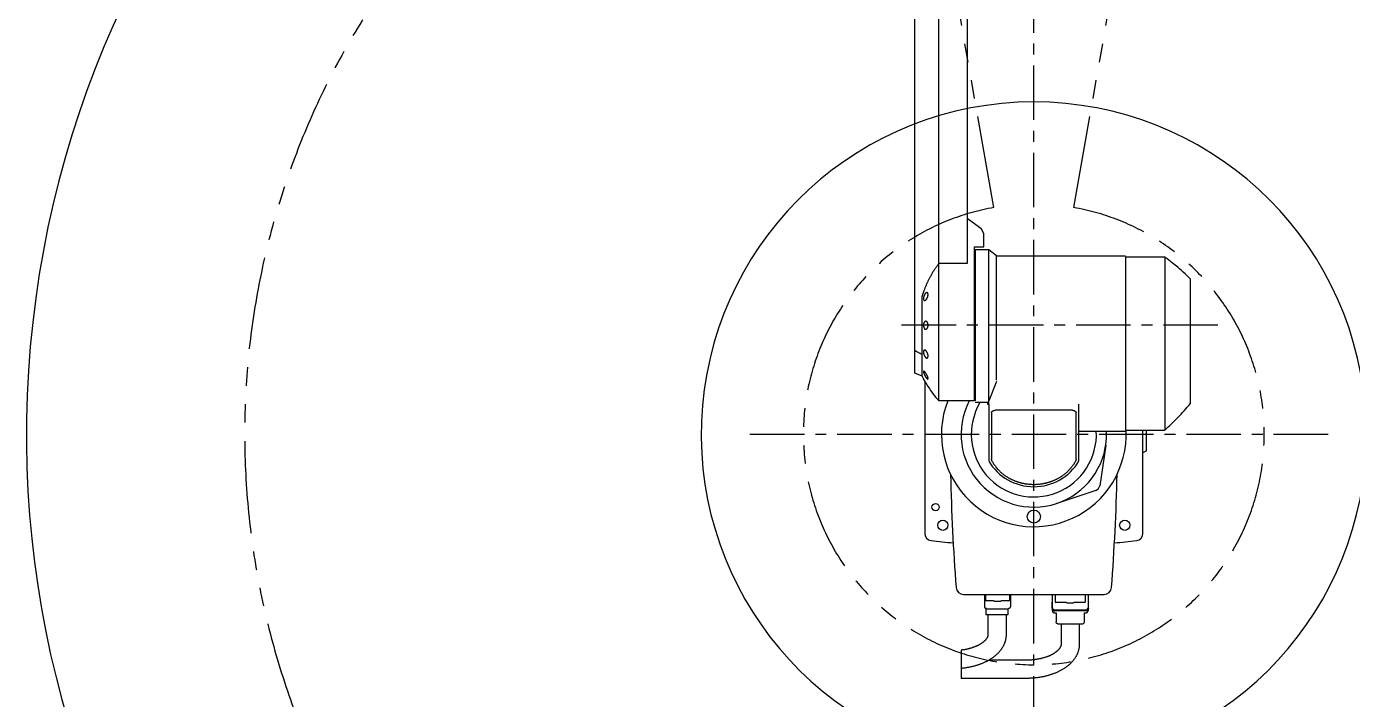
# Model space of a CAD drawing. Extents: x -15562 to 153, y -137 to 4262.
# Drawn here: x -15505 to -13682, y 2355 to 3281 of the extents above; entities that cross this region are included whole.
import ezdxf

# ---------------------------------------------------------------- set-up
doc = ezdxf.new("R2010")
doc.units = 0
doc.header["$LTSCALE"] = 4
doc.header["$MEASUREMENT"] = 0
doc.linetypes.add('CENTER', pattern=[2, 1.25, -0.25, 0.25, -0.25])
doc.linetypes.add('PHANTOM2', pattern=[31.75, 15.875, -3.175, 3.175, -3.175, 3.175, -3.175])
doc.layers.get('0').update_dxf_attribs({"linetype": 'CONTINUOUS'})
doc.layers.add('AREA', color=1, linetype='CONTINUOUS')

# ---------------------------------------------------------------- blocks, each defined once
blk = doc.blocks.new('RV12SL')
at = {"linetype": 'CENTER', "ltscale": 15}
for p, q in [((0, -527.6), (0, 1542.1)), ((253.1, 150), (-195.6, 150)), ((404.7, 0), (-392.6, 0))]:
    blk.add_line(p, q, dxfattribs=at)
at = {"linetype": 'CONTINUOUS'}
for p, q in [((-130.5, 46), (-130.5, 805.5)), ((-163.5, 84), (-163.5, 767)), ((-91.5, 580), (-91.5, 297)), ((-91.5, 297), (-91.5, 234.9)), ((-74.6, 284.5), (-91.5, 297)), ((-81.5, 46), (-81.5, 258)), ((-81.5, 258), (-68.5, 258)), ((-68.5, 258), (-68.5, 272.4)), ((-81.5, 241), (-80.5, 241)), ((-80.5, 254), (-80.5, 46)), ((-62, 254), (-80.5, 254)), ((-62, 40.9), (-62, 254)), ((-51.5, 245.5), (-62, 254)), ((-51.5, 245.5), (126, 245.5)), ((-51.5, 74.4), (-51.5, 245.5)), ((126, 244), (126, 6)), ((126, 244), (180, 244)), ((180, 244), (180, 6)), ((-91.5, 234.9), (-130.5, 234.9)), ((215, 214), (215, 42)), ((-153.5, 80), (-153.5, 190.3)), ((-153.5, 80), (-163.5, 84)), ((-150, 73.5), (-150, -136.1)), ((-81.5, 59), (-80.5, 59)), ((-51.5, 72.6), (-62, 46)), ((-81.5, 46), (-130.5, 46)), ((-63, 43.8), (-80.5, 43.8)), ((-63, 40.9), (-63, 43.8)), ((-62, 40.9), (-63, 40.9)), ((-62, 40.9), (-62, -36.6)), ((62, -36.6), (62, 41.4)), ((-58, 29.9), (-58, -33.6)), ((58, -33.6), (58, 29.9)), ((62, 4.5), (126, 4.5)), ((126, 6), (180, 6)), ((150, -136.1), (150, 6)), ((155, -22.5), (155, 6)), ((98.9, -14.6), (90.6, -70.6)), ((155, -22.5), (150, -25.4)), ((85.3, -77), (31.6, -94.9)), ((-96.8, -220), (96.8, -220))]:
    blk.add_line(p, q, dxfattribs=at)
for p, q in [((53, 33.1), (-53, 33.1)), ((-68, -220), (-68, -237.2)), ((-66.5, -220), (-66.5, -228.3)), ((-66.5, -228.3), (-65.5, -229.1)), ((-55, -229.1), (-65.5, -229.1)), ((-55, -229.1), (-54.1, -229.8)), ((-45.9, -229.8), (-54.1, -229.8)), ((-45.9, -229.8), (-45, -229.1)), ((-34.5, -229.1), (-45, -229.1)), ((-34.5, -229.1), (-33.5, -228.3)), ((-33.5, -220), (-33.5, -228.3)), ((-32, -220), (-32, -237.2)), ((25, -239), (25, -231.7)), ((25.5, -238.5), (25.5, -220)), ((29.2, -220), (29.2, -230.6)), ((29.2, -230.6), (30.2, -231.4)), ((45, -231.4), (30.2, -231.4)), ((45, -231.4), (45.9, -232.1)), ((54.1, -232.1), (45.9, -232.1)), ((54.1, -232.1), (55, -231.4)), ((69.8, -231.4), (55, -231.4)), ((69.8, -231.4), (70.8, -230.6)), ((70.8, -220), (70.8, -230.6)), ((74.5, -220), (74.5, -238.5)), ((75, -239), (75, -231.7)), ((-68, -237.2), (-67.3, -238.7)), ((-66.7, -239.1), (-67.3, -238.7)), ((-66, -239.4), (-66, -247.7)), ((-66, -247.7), (-35.2, -247.7)), ((-64.9, -239.7), (-35.1, -239.7)), ((-63.1, -247.7), (-63.1, -275.5)), ((-38.1, -247.7), (-38.1, -275.5)), ((-35.2, -247.7), (-35.2, -239.7)), ((-34.5, -239.9), (-34.5, -239.6)), ((-32.7, -238.7), (-33.3, -239.1)), ((-32.7, -238.7), (-32, -237.2)), ((25.5, -242.6), (25.5, -240.7)), ((29, -241.5), (71, -241.5)), ((71, -242.6), (29, -242.6)), ((29, -245.6), (30.8, -245.6)), ((30.8, -245.6), (30.8, -257.9)), ((69.2, -245.6), (69.2, -257.9)), ((69.2, -245.6), (71, -245.6)), ((74.5, -240.7), (74.5, -242.6)), ((66.2, -260.9), (33.8, -260.9)), ((37.5, -260.9), (37.5, -288.6)), ((62.5, -260.9), (62.5, -288.6)), ((-100, -296.8), (-100, -335.5)), ((-10, -310.5), (-61.8, -310.5)), ((-10, -335.5), (-100, -335.5))]:
    blk.add_line(p, q)
for points in [[(-58, 29.9), (-58, 30), (-58, 30.1), (-58, 30.1), (-58, 30.2), (-58, 30.3), (-58, 30.4), (-57.9, 30.4), (-57.9, 30.5), (-57.9, 30.6), (-57.9, 30.7), (-57.8, 30.7), (-57.8, 30.8), (-57.8, 30.9), (-57.7, 30.9), (-57.7, 31), (-57.7, 31.1), (-57.6, 31.1), (-57.6, 31.2), (-57.5, 31.3), (-57.5, 31.4), (-57.4, 31.4), (-57.4, 31.5), (-57.3, 31.5), (-57.3, 31.6), (-57.2, 31.7), (-57.1, 31.7), (-57.1, 31.8)], [(-57.1, 31.8), (-57, 31.9), (-56.9, 31.9), (-56.8, 32), (-56.8, 32), (-56.7, 32.1), (-56.6, 32.1), (-56.5, 32.2), (-56.5, 32.2), (-56.4, 32.3), (-56.3, 32.3), (-56.2, 32.4), (-56.1, 32.4), (-56, 32.5), (-55.9, 32.5), (-55.8, 32.6), (-55.7, 32.6), (-55.6, 32.7), (-55.5, 32.7), (-55.4, 32.7), (-55.3, 32.8), (-55.2, 32.8), (-55.1, 32.8), (-55, 32.9), (-54.9, 32.9), (-54.8, 32.9), (-54.7, 32.9), (-54.6, 33), (-54.5, 33), (-54.4, 33), (-54.3, 33), (-54.1, 33), (-54, 33.1), (-53.9, 33.1), (-53.8, 33.1), (-53.7, 33.1), (-53.6, 33.1), (-53.5, 33.1), (-53.3, 33.1), (-53.2, 33.1), (-53.1, 33.1), (-53, 33.1)], [(53, 33.1), (53.1, 33.1), (53.2, 33.1), (53.3, 33.1), (53.5, 33.1), (53.6, 33.1), (53.7, 33.1), (53.8, 33.1), (53.9, 33.1), (54, 33.1), (54.1, 33), (54.3, 33), (54.4, 33), (54.5, 33), (54.6, 33), (54.7, 32.9), (54.8, 32.9), (54.9, 32.9), (55, 32.9), (55.1, 32.8), (55.2, 32.8), (55.3, 32.8), (55.4, 32.7), (55.5, 32.7), (55.6, 32.7), (55.7, 32.6), (55.8, 32.6), (55.9, 32.5), (56, 32.5), (56.1, 32.4), (56.2, 32.4), (56.3, 32.3), (56.4, 32.3), (56.5, 32.2), (56.5, 32.2), (56.6, 32.1), (56.7, 32.1), (56.8, 32), (56.8, 32), (56.9, 31.9), (57, 31.9)], [(57, 31.9), (57.1, 31.8), (57.1, 31.7), (57.2, 31.7), (57.3, 31.6), (57.3, 31.5), (57.4, 31.5), (57.4, 31.4), (57.5, 31.4), (57.5, 31.3), (57.6, 31.2), (57.6, 31.1), (57.7, 31.1), (57.7, 31), (57.7, 30.9), (57.8, 30.9), (57.8, 30.8), (57.8, 30.7), (57.9, 30.7), (57.9, 30.6), (57.9, 30.5), (57.9, 30.4), (58, 30.4), (58, 30.3), (58, 30.2), (58, 30.1), (58, 30.1), (58, 30), (58, 29.9)], [(-57.1, -37.3), (-57.1, -37.1), (-57.2, -37), (-57.3, -36.8), (-57.4, -36.6), (-57.4, -36.5), (-57.5, -36.3), (-57.6, -36.2), (-57.6, -36), (-57.7, -35.8), (-57.7, -35.7), (-57.8, -35.5), (-57.8, -35.3), (-57.8, -35.2), (-57.9, -35), (-57.9, -34.8), (-57.9, -34.6), (-58, -34.5), (-58, -34.3), (-58, -34.1), (-58, -34), (-58, -33.8), (-58, -33.6)], [(58, -33.6), (58, -33.8), (58, -34), (58, -34.1), (58, -34.3), (58, -34.5), (57.9, -34.6), (57.9, -34.8), (57.9, -35), (57.8, -35.2), (57.8, -35.3), (57.8, -35.5), (57.7, -35.7), (57.7, -35.8), (57.6, -36), (57.6, -36.2), (57.5, -36.3), (57.4, -36.5), (57.4, -36.6), (57.3, -36.8), (57.2, -37), (57.1, -37.1), (57.1, -37.3)], [(25.5, -238.5), (25.5, -238.8), (25.6, -239.2), (25.7, -239.5), (25.8, -239.8), (26, -240.1), (26.3, -240.4), (26.5, -240.6), (26.8, -240.8), (27.1, -241), (27.5, -241.2), (27.8, -241.3), (28.2, -241.4), (28.6, -241.5), (29, -241.5)], [(25.5, -242.6), (25.5, -242.9), (25.6, -243.2), (25.7, -243.6), (25.8, -243.9), (26, -244.2), (26.3, -244.4), (26.5, -244.7), (26.8, -244.9), (27.1, -245.1), (27.5, -245.3), (27.8, -245.4), (28.2, -245.5), (28.6, -245.6), (29, -245.6)], [(71, -241.5), (71.4, -241.5), (71.8, -241.4), (72.2, -241.3), (72.5, -241.2), (72.9, -241), (73.2, -240.8), (73.5, -240.6), (73.7, -240.4), (74, -240.1), (74.2, -239.8), (74.3, -239.5), (74.4, -239.2), (74.5, -238.8), (74.5, -238.5)], [(71, -245.6), (71.4, -245.6), (71.8, -245.5), (72.2, -245.4), (72.5, -245.3), (72.9, -245.1), (73.2, -244.9), (73.5, -244.7), (73.7, -244.4), (74, -244.2), (74.2, -243.9), (74.3, -243.6), (74.4, -243.2), (74.5, -242.9), (74.5, -242.6)], [(33.8, -260.9), (33.5, -260.9), (33.1, -260.8), (32.8, -260.7), (32.5, -260.6), (32.2, -260.4), (31.9, -260.2), (31.7, -260), (31.5, -259.8), (31.3, -259.5), (31.1, -259.2), (31, -258.9), (30.9, -258.6), (30.8, -258.2), (30.8, -257.9)], [(69.2, -257.9), (69.2, -258.2), (69.1, -258.6), (69, -258.9), (68.9, -259.2), (68.7, -259.5), (68.5, -259.8), (68.3, -260), (68.1, -260.2), (67.8, -260.4), (67.5, -260.6), (67.2, -260.7), (66.9, -260.8), (66.5, -260.9), (66.2, -260.9)]]:
    blk.add_lwpolyline(points)
blk.add_lwpolyline([(-57.1, -37.3), (-56.7, -37.9), (-56.4, -38.5), (-56, -39.1), (-55.7, -39.7), (-55.3, -40.3), (-54.9, -40.9), (-54.5, -41.5), (-54.1, -42.1), (-53.7, -42.7), (-53.3, -43.2), (-52.9, -43.8), (-52.4, -44.4), (-52, -44.9), (-51.6, -45.5), (-51.1, -46.1), (-50.6, -46.6), (-50.2, -47.1), (-49.7, -47.7), (-49.2, -48.2), (-48.7, -48.7), (-48.2, -49.3), (-47.7, -49.8), (-47.2, -50.3), (-46.7, -50.8), (-46.1, -51.3), (-45.6, -51.8), (-45.1, -52.3), (-44.5, -52.8), (-43.9, -53.2), (-43.4, -53.7), (-42.8, -54.2), (-42.2, -54.6), (-41.6, -55.1), (-41, -55.5), (-40.5, -56), (-39.8, -56.4), (-39.2, -56.8), (-38.6, -57.3), (-38, -57.7), (-37.4, -58.1), (-36.7, -58.5), (-36.1, -58.9), (-35.4, -59.3), (-34.8, -59.6), (-34.1, -60), (-33.5, -60.4), (-32.8, -60.7), (-32.1, -61.1), (-31.5, -61.4), (-30.8, -61.8), (-30.1, -62.1), (-29.4, -62.4), (-28.7, -62.7), (-28, -63), (-27.3, -63.3), (-26.6, -63.6), (-25.9, -63.9), (-25.2, -64.2), (-24.4, -64.4), (-23.7, -64.7), (-23, -64.9), (-22.3, -65.2), (-21.5, -65.4), (-20.8, -65.7), (-20, -65.9), (-19.3, -66.1), (-18.5, -66.3), (-17.8, -66.5), (-17, -66.7), (-16.3, -66.9), (-15.5, -67), (-14.8, -67.2), (-14, -67.3), (-13.2, -67.5), (-12.5, -67.6), (-11.7, -67.8), (-10.9, -67.9), (-10.2, -68), (-9.4, -68.1), (-8.6, -68.2), (-7.8, -68.3), (-7, -68.4), (-6.3, -68.4), (-5.5, -68.5), (-4.7, -68.6), (-3.9, -68.6), (-3.1, -68.6), (-2.4, -68.7), (-1.6, -68.7), (-0.8, -68.7), (0, -68.7), (0.8, -68.7), (1.6, -68.7), (2.4, -68.7), (3.1, -68.6), (3.9, -68.6), (4.7, -68.6), (5.5, -68.5), (6.3, -68.4), (7, -68.4), (7.8, -68.3), (8.6, -68.2), (9.4, -68.1), (10.2, -68), (10.9, -67.9), (11.7, -67.8), (12.5, -67.6), (13.2, -67.5), (14, -67.3), (14.8, -67.2), (15.5, -67), (16.3, -66.9), (17, -66.7), (17.8, -66.5), (18.5, -66.3), (19.3, -66.1), (20, -65.9), (20.8, -65.7), (21.5, -65.4), (22.3, -65.2), (23, -64.9), (23.7, -64.7), (24.4, -64.4), (25.2, -64.2), (25.9, -63.9), (26.6, -63.6), (27.3, -63.3), (28, -63), (28.7, -62.7), (29.4, -62.4), (30.1, -62.1), (30.8, -61.8), (31.5, -61.4), (32.1, -61.1), (32.8, -60.7), (33.5, -60.4), (34.1, -60), (34.8, -59.6), (35.4, -59.3), (36.1, -58.9), (36.7, -58.5), (37.4, -58.1), (38, -57.7), (38.6, -57.3), (39.2, -56.8), (39.8, -56.4), (40.5, -56), (41, -55.5), (41.6, -55.1), (42.2, -54.6), (42.8, -54.2), (43.4, -53.7), (43.9, -53.2), (44.5, -52.8), (45.1, -52.3), (45.6, -51.8), (46.1, -51.3), (46.7, -50.8), (47.2, -50.3), (47.7, -49.8), (48.2, -49.3), (48.7, -48.7), (49.2, -48.2), (49.7, -47.7), (50.2, -47.1), (50.6, -46.6), (51.1, -46.1), (51.6, -45.5), (52, -44.9), (52.4, -44.4), (52.9, -43.8), (53.3, -43.2), (53.7, -42.7), (54.1, -42.1), (54.5, -41.5), (54.9, -40.9), (55.3, -40.3), (55.7, -39.7), (56, -39.1), (56.4, -38.5), (56.7, -37.9), (57.1, -37.3)], dxfattribs=at)
for centre, radius in [((-135, -100), 5), ((0, -113), 9), ((-125, -125), 7), ((125, -125), 7)]:
    blk.add_circle(centre, radius, dxfattribs=at)
for centre, radius, start, end in [((-83.5, 272.4), 15, 0, 53.5308), ((2.8, 1.9), 300, 52.8289, 53.8051), ((2.8, 1.9), 300, 44.9924, 49.9767), ((-18.9, 146.3), 150, 206.2128, 207.7128), ((-18.9, 146.3), 150, 212.5729, 221.9416), ((0, 0), 127, 158.7641, 2.7079), ((0, 0), 100, 152.6124, 2.5792), ((0, 0), 86, 149.3989, 2.9995), ((0, 0), 72, 210.5584, 329.4416), ((2578.4, 0), 2693.4, 181.1717, 184.4885), ((82.7, -69.4), 8, 288.4137, 351.5863), ((-2578.4, 0), 2693.4, 355.5115, 358.8283), ((-140, -136.1), 10, 180, 263.3601), ((140, -136.1), 10, 276.6399, 0), ((-25.5, 847.2), 1000, 263.3601, 265.1045), ((25.5, 847.2), 1000, 274.8955, 276.6399), ((-96.8, -210), 10, 184.4885, 270), ((96.8, -210), 10, 270, 355.5115)]:
    blk.add_arc(centre, radius, start, end, dxfattribs=at)
for points, knots in [([(184.1, 240.9), (184.1, 240.9), (184.1, 240.9), (184.1, 240.9), (184.1, 240.9)], [0, 0, 0, 0, 0.00872788, 0.01275287, 0.01275287, 0.01275287, 0.01275287]), ([(187.8, 238), (187.7, 238.1), (187.5, 238.2), (187.2, 238.5), (186.9, 238.7), (186.6, 238.9), (186.4, 239.1), (186.1, 239.3), (185.9, 239.5), (185.7, 239.7), (185.5, 239.8), (185.3, 240), (185.2, 240.1), (185, 240.2), (184.9, 240.3), (184.7, 240.4), (184.6, 240.5), (184.5, 240.6), (184.5, 240.7), (184.4, 240.7), (184.3, 240.8), (184.3, 240.8), (184.2, 240.9), (184.2, 240.9), (184.1, 240.9), (184.1, 240.9), (184.1, 240.9), (184.1, 240.9), (184.1, 240.9)], [0, 0, 0, 0, 0.417075, 0.818791, 1.193868, 1.544119, 1.871341, 2.177233, 2.462904, 2.729126, 2.976636, 3.205778, 3.416532, 3.608955, 3.783348, 3.940383, 4.080808, 4.205481, 4.315349, 4.411302, 4.494135, 4.564539, 4.623118, 4.670366, 4.706693, 4.732419, 4.747776, 4.75289, 4.75289, 4.75289, 4.75289]), ([(187.8, 238), (187.7, 238.1), (187.5, 238.2), (187.2, 238.5), (186.9, 238.7), (186.6, 239), (186.3, 239.2), (186, 239.4), (185.8, 239.6), (185.6, 239.8), (185.4, 239.9), (185.2, 240), (185.1, 240.2), (184.9, 240.3), (184.8, 240.4), (184.7, 240.5), (184.6, 240.6), (184.5, 240.7), (184.4, 240.7), (184.3, 240.8), (184.3, 240.8), (184.2, 240.9), (184.2, 240.9), (184.1, 240.9), (184.1, 240.9), (184.1, 240.9)], [0, 0, 0, 0, 0.438531, 0.85568, 1.249689, 1.619853, 1.965763, 2.287203, 2.584272, 2.857456, 3.107484, 3.335376, 3.542224, 3.728931, 3.896603, 4.046333, 4.17915, 4.296081, 4.39801, 4.485811, 4.560332, 4.622349, 4.67257, 4.711583, 4.739838, 4.739838, 4.739838, 4.739838]), ([(184.1, 240.9), (184.1, 240.9), (184.1, 240.9), (184.1, 240.9), (184.1, 240.9)], [0, 0, 0, 0, 0.01783863, 0.02547537, 0.02547537, 0.02547537, 0.02547537]), ([(191.8, 234.8), (191.8, 234.8), (191.6, 235), (191.3, 235.2), (190.9, 235.5), (190.5, 235.8), (190.1, 236.1), (189.7, 236.5), (189.3, 236.8), (188.9, 237.1), (188.6, 237.4), (188.2, 237.7), (187.9, 237.9), (187.8, 238)], [0, 0, 0, 0, 0.193102, 0.669663, 1.160104, 1.66042, 2.166528, 2.674385, 3.180006, 3.67942, 4.168693, 4.643976, 5.09398, 5.09398, 5.09398, 5.09398]), ([(191.8, 234.8), (191.8, 234.8), (191.6, 235), (191.3, 235.2), (190.9, 235.5), (190.5, 235.8), (190.1, 236.1), (189.7, 236.4), (189.3, 236.8), (188.9, 237.1), (188.6, 237.4), (188.2, 237.7), (187.9, 237.9), (187.8, 238)], [0, 0, 0, 0, 0.188687, 0.659579, 1.146018, 1.644521, 2.150755, 2.660043, 3.167518, 3.668174, 4.158323, 4.635822, 5.093981, 5.093981, 5.093981, 5.093981]), ([(-130.5, 234.9), (-131, 234.3), (-132.1, 232.9), (-133.5, 230.9), (-134.9, 229), (-136.2, 227.1), (-137.4, 225.2), (-138.6, 223.4), (-139.7, 221.6), (-140.7, 219.9), (-141.7, 218.2), (-142.6, 216.5), (-143.5, 214.9), (-144.3, 213.3), (-145.1, 211.7), (-145.9, 210.2), (-146.6, 208.7), (-147.3, 207.2), (-147.9, 205.7), (-148.5, 204.2), (-149.1, 202.8), (-149.7, 201.4), (-150.2, 199.9), (-150.8, 198.5), (-151.3, 197.2), (-151.8, 195.8), (-152.2, 194.4), (-152.7, 193), (-153.1, 191.7), (-153.4, 190.8), (-153.5, 190.3)], [0, 0, 0, 0, 2.566607, 5.046325, 7.440133, 9.749008, 11.975239, 14.125328, 16.206101, 18.222451, 20.178974, 22.080073, 23.93004, 25.732616, 27.491445, 29.209807, 30.890912, 32.537637, 34.152813, 35.738988, 37.298686, 38.83419, 40.347765, 41.841474, 43.317368, 44.777339, 46.223261, 47.656848, 49.079824, 50.493888, 50.493888, 50.493888, 50.493888]), ([(195.7, 231.7), (195.7, 231.7), (195.7, 231.7), (195.7, 231.7), (195.6, 231.8), (195.5, 231.8), (195.5, 231.9), (195.4, 231.9), (195.3, 232), (195.2, 232.1), (195.1, 232.2), (195, 232.3), (194.8, 232.4), (194.7, 232.5), (194.5, 232.6), (194.3, 232.8), (194.1, 233), (193.9, 233.1), (193.6, 233.3), (193.4, 233.5), (193.1, 233.8), (192.8, 234), (192.5, 234.3), (192.2, 234.5), (191.9, 234.7), (191.8, 234.8)], [0, 0, 0, 0, 0.037656, 0.086568, 0.1472, 0.220133, 0.305982, 0.405372, 0.519102, 0.648292, 0.794213, 0.95777, 1.13892, 1.337432, 1.554827, 1.794331, 2.059165, 2.347125, 2.657801, 2.992388, 3.351622, 3.734779, 4.140731, 4.568225, 4.986679, 4.986679, 4.986679, 4.986679]), ([(195.8, 231.6), (195.8, 231.6), (195.8, 231.6), (195.7, 231.7), (195.7, 231.7), (195.7, 231.7), (195.6, 231.7), (195.6, 231.8), (195.5, 231.8), (195.5, 231.9), (195.4, 231.9), (195.3, 232), (195.2, 232.1), (195.1, 232.2), (194.9, 232.3), (194.8, 232.4), (194.6, 232.5), (194.5, 232.7), (194.3, 232.8), (194, 233), (193.8, 233.2), (193.6, 233.4), (193.3, 233.6), (193, 233.8), (192.7, 234.1), (192.4, 234.4), (192.1, 234.6), (191.9, 234.7), (191.8, 234.8)], [0, 0, 0, 0, 0.005436, 0.021746, 0.049101, 0.087763, 0.138109, 0.200611, 0.275823, 0.364399, 0.467222, 0.585295, 0.719345, 0.869904, 1.037433, 1.222881, 1.42874, 1.657748, 1.910465, 2.186254, 2.485522, 2.809374, 3.158658, 3.532731, 3.930291, 4.349933, 4.7902, 5.056439, 5.056439, 5.056439, 5.056439]), ([(195.7, 231.7), (195.7, 231.7), (195.8, 231.6), (195.8, 231.6), (195.8, 231.6), (195.8, 231.6), (195.8, 231.6), (195.7, 231.7), (195.7, 231.7), (195.7, 231.7), (195.6, 231.7), (195.6, 231.8), (195.5, 231.8), (195.4, 231.9), (195.4, 232), (195.3, 232), (195.2, 232.1), (195, 232.2), (194.9, 232.3), (194.8, 232.4), (194.6, 232.6), (194.4, 232.7), (194.2, 232.9), (194, 233), (193.8, 233.2), (193.5, 233.4), (193.3, 233.6), (193, 233.9), (192.7, 234.1), (192.3, 234.4), (192.1, 234.6), (191.9, 234.7), (191.8, 234.8)], [0, 0, 0, 0, 0.011053, 0.029407, 0.037442, 0.039625, 0.052055, 0.074884, 0.10837, 0.152855, 0.208755, 0.276571, 0.356851, 0.450183, 0.557305, 0.679028, 0.816201, 0.969867, 1.140931, 1.329922, 1.538342, 1.767362, 2.017394, 2.289459, 2.584343, 2.90255, 3.244353, 3.60975, 3.998457, 4.409836, 4.842824, 5.107085, 5.107085, 5.107085, 5.107085]), ([(195.7, 231.7), (195.7, 231.7), (195.7, 231.6), (195.7, 231.6), (195.7, 231.6)], [0, 0, 0, 0, 0.01105304, 0.01273036, 0.01273036, 0.01273036, 0.01273036]), ([(195.7, 231.6), (195.8, 231.6), (195.8, 231.6), (195.8, 231.6), (195.8, 231.6)], [0, 0, 0, 0, 0.0166765, 0.02496842, 0.02496842, 0.02496842, 0.02496842]), ([(-151.3, 189.5), (-151.3, 189.4), (-151.4, 189.3), (-151.4, 189.1), (-151.5, 188.9), (-151.5, 188.6), (-151.6, 188.4), (-151.6, 188.2), (-151.6, 188), (-151.6, 187.8), (-151.7, 187.6), (-151.7, 187.4), (-151.7, 187.2), (-151.7, 187), (-151.7, 186.9), (-151.7, 186.7), (-151.7, 186.5), (-151.7, 186.3), (-151.7, 186.1), (-151.7, 186), (-151.7, 185.8), (-151.6, 185.7), (-151.6, 185.5), (-151.6, 185.4), (-151.5, 185.2), (-151.5, 185.1), (-151.4, 185), (-151.4, 184.9), (-151.3, 184.8), (-151.2, 184.6), (-151.2, 184.5), (-151.1, 184.5), (-151, 184.4), (-151, 184.3), (-150.9, 184.2), (-150.8, 184.2), (-150.7, 184.1), (-150.6, 184.1), (-150.5, 184), (-150.4, 184), (-150.3, 184), (-150.2, 184), (-150.2, 184)], [0, 0, 0, 0, 0.223205, 0.444277, 0.662895, 0.878829, 1.092144, 1.302767, 1.51054, 1.715143, 1.916585, 2.114598, 2.309031, 2.499839, 2.686723, 2.869698, 3.048567, 3.22317, 3.393536, 3.559439, 3.720914, 3.877896, 4.030286, 4.178211, 4.321585, 4.460519, 4.59512, 4.725438, 4.851747, 4.974179, 5.093032, 5.208653, 5.32137, 5.431721, 5.540165, 5.647341, 5.753923, 5.860612, 5.968255, 6.077612, 6.189591, 6.300812, 6.300812, 6.300812, 6.300812]), ([(-147, 195), (-147, 195), (-147, 195), (-147.1, 195), (-147.3, 195), (-147.4, 194.9), (-147.6, 194.9), (-147.7, 194.8), (-147.8, 194.8), (-148, 194.7), (-148.1, 194.6), (-148.3, 194.5), (-148.4, 194.4), (-148.6, 194.3), (-148.7, 194.1), (-148.9, 194), (-149, 193.8), (-149.1, 193.7), (-149.3, 193.5), (-149.4, 193.4), (-149.6, 193.2), (-149.7, 193), (-149.8, 192.8), (-149.9, 192.6), (-150, 192.4), (-150.2, 192.2), (-150.3, 192), (-150.4, 191.8), (-150.5, 191.6), (-150.6, 191.4), (-150.7, 191.2), (-150.8, 191), (-150.9, 190.8), (-150.9, 190.6), (-151, 190.4), (-151.1, 190.2), (-151.2, 189.9), (-151.2, 189.7), (-151.3, 189.6), (-151.3, 189.5)], [0, 0, 0, 0, 0.04864, 0.178744, 0.313739, 0.454258, 0.600729, 0.753569, 0.913152, 1.079722, 1.253066, 1.432723, 1.618445, 1.80974, 2.006056, 2.206955, 2.412034, 2.620857, 2.833173, 3.048517, 3.266596, 3.487043, 3.709545, 3.933864, 4.159636, 4.386734, 4.614808, 4.843752, 5.073315, 5.303286, 5.533582, 5.763907, 5.994244, 6.224325, 6.454014, 6.683204, 6.911602, 7.139197, 7.365691, 7.365691, 7.365691, 7.365691]), ([(-150.2, 184), (-150.2, 184), (-150.1, 184), (-150, 184), (-149.9, 184), (-149.8, 184), (-149.6, 184.1), (-149.5, 184.1), (-149.4, 184.2), (-149.2, 184.3), (-149.1, 184.4), (-148.9, 184.5), (-148.8, 184.6), (-148.6, 184.7), (-148.5, 184.8), (-148.3, 184.9), (-148.2, 185.1), (-148, 185.3), (-147.9, 185.4), (-147.8, 185.6), (-147.6, 185.8), (-147.5, 186), (-147.3, 186.2), (-147.2, 186.4), (-147.1, 186.6), (-146.9, 186.8), (-146.8, 187), (-146.7, 187.2), (-146.6, 187.4), (-146.5, 187.7), (-146.4, 187.9), (-146.3, 188.1), (-146.2, 188.4), (-146.1, 188.6), (-146, 188.8), (-145.9, 189), (-145.8, 189.3), (-145.8, 189.4), (-145.8, 189.5)], [0, 0, 0, 0, 0.004195, 0.123896, 0.248678, 0.37925, 0.516403, 0.660772, 0.812859, 0.972744, 1.14047, 1.315712, 1.498324, 1.68819, 1.885222, 2.089139, 2.299626, 2.516277, 2.738696, 2.96642, 3.198914, 3.435698, 3.676155, 3.919816, 4.166013, 4.414309, 4.664025, 4.914761, 5.165878, 5.416994, 5.667576, 5.917218, 6.165549, 6.412102, 6.656688, 6.898858, 7.138492, 7.375196, 7.375196, 7.375196, 7.375196]), ([(-145.8, 189.5), (-145.7, 189.6), (-145.7, 189.7), (-145.6, 189.9), (-145.6, 190.2), (-145.5, 190.4), (-145.5, 190.6), (-145.5, 190.8), (-145.4, 191), (-145.4, 191.2), (-145.4, 191.4), (-145.4, 191.6), (-145.3, 191.8), (-145.3, 192), (-145.3, 192.2), (-145.3, 192.4), (-145.3, 192.6), (-145.4, 192.7), (-145.4, 192.9), (-145.4, 193.1), (-145.4, 193.2), (-145.4, 193.4), (-145.5, 193.5), (-145.5, 193.7), (-145.6, 193.8), (-145.6, 194), (-145.7, 194.1), (-145.7, 194.2), (-145.8, 194.3), (-145.9, 194.4), (-146, 194.5), (-146, 194.6), (-146.1, 194.7), (-146.2, 194.8), (-146.3, 194.8), (-146.4, 194.9), (-146.5, 194.9), (-146.6, 195), (-146.8, 195), (-146.9, 195), (-146.9, 195), (-147, 195)], [0, 0, 0, 0, 0.233782, 0.464319, 0.691362, 0.914951, 1.134788, 1.350892, 1.563156, 1.771427, 1.975813, 2.176092, 2.372348, 2.564525, 2.752504, 2.936426, 3.116118, 3.291659, 3.46304, 3.630156, 3.793151, 3.951903, 4.10649, 4.256954, 4.403298, 4.545666, 4.684037, 4.818698, 4.949778, 5.077452, 5.202093, 5.323985, 5.443657, 5.561567, 5.678354, 5.794697, 5.911316, 6.02905, 6.148656, 6.271014, 6.348232, 6.348232, 6.348232, 6.348232]), ([(-148.6, 155.5), (-148.6, 155.5), (-148.6, 155.5), (-148.7, 155.5), (-148.9, 155.5), (-149, 155.4), (-149.2, 155.4), (-149.3, 155.3), (-149.5, 155.3), (-149.6, 155.2), (-149.7, 155.1), (-149.8, 155), (-150, 154.9), (-150.1, 154.8), (-150.2, 154.7), (-150.3, 154.6), (-150.4, 154.5), (-150.5, 154.3), (-150.6, 154.2), (-150.7, 154), (-150.8, 153.9), (-150.9, 153.7), (-151, 153.6), (-151.1, 153.4), (-151.1, 153.2), (-151.2, 153), (-151.3, 152.9), (-151.3, 152.7), (-151.4, 152.5), (-151.4, 152.3), (-151.5, 152.1), (-151.5, 151.9), (-151.6, 151.7), (-151.6, 151.5), (-151.6, 151.3), (-151.7, 151.1), (-151.7, 150.9), (-151.7, 150.6), (-151.7, 150.4), (-151.7, 150.2), (-151.7, 150.1), (-151.7, 150)], [0, 0, 0, 0, 0.025006, 0.173561, 0.321676, 0.469788, 0.618289, 0.767639, 0.918235, 1.070255, 1.224028, 1.379745, 1.537698, 1.697958, 1.860699, 2.025988, 2.193866, 2.364445, 2.537657, 2.71362, 2.892242, 3.073553, 3.257549, 3.444091, 3.633259, 3.824891, 4.018987, 4.215471, 4.414156, 4.615086, 4.818001, 5.02285, 5.229504, 5.437693, 5.647417, 5.858346, 6.070356, 6.283282, 6.496775, 6.710803, 6.925011, 6.925011, 6.925011, 6.925011]), ([(-151.7, 150), (-151.7, 149.9), (-151.7, 149.8), (-151.7, 149.6), (-151.7, 149.4), (-151.7, 149.1), (-151.7, 148.9), (-151.6, 148.7), (-151.6, 148.5), (-151.6, 148.3), (-151.5, 148.1), (-151.5, 147.9), (-151.4, 147.7), (-151.4, 147.5), (-151.3, 147.3), (-151.3, 147.1), (-151.2, 147), (-151.1, 146.8), (-151.1, 146.6), (-151, 146.4), (-150.9, 146.3), (-150.8, 146.1), (-150.7, 146), (-150.6, 145.8), (-150.5, 145.7), (-150.4, 145.5), (-150.3, 145.4), (-150.2, 145.3), (-150.1, 145.2), (-150, 145.1), (-149.8, 145), (-149.7, 144.9), (-149.6, 144.8), (-149.5, 144.7), (-149.3, 144.7), (-149.2, 144.6), (-149, 144.6), (-148.9, 144.5), (-148.7, 144.5), (-148.6, 144.5), (-148.6, 144.5), (-148.6, 144.5)], [0, 0, 0, 0, 0.214212, 0.428248, 0.641746, 0.854678, 1.066694, 1.277627, 1.487357, 1.695548, 1.902205, 2.107057, 2.309972, 2.510903, 2.709587, 2.906069, 3.100164, 3.291796, 3.480974, 3.667514, 3.851496, 4.032789, 4.21136, 4.387249, 4.560558, 4.731214, 4.899109, 5.064387, 5.227116, 5.387364, 5.545306, 5.701013, 5.854774, 6.00678, 6.157366, 6.306708, 6.455206, 6.603316, 6.751426, 6.899979, 6.925011, 6.925011, 6.925011, 6.925011]), ([(-145.3, 150), (-145.3, 150.1), (-145.3, 150.2), (-145.3, 150.4), (-145.4, 150.6), (-145.4, 150.9), (-145.4, 151.1), (-145.4, 151.3), (-145.5, 151.5), (-145.5, 151.7), (-145.5, 151.9), (-145.6, 152.1), (-145.6, 152.3), (-145.7, 152.5), (-145.8, 152.7), (-145.8, 152.9), (-145.9, 153.1), (-146, 153.3), (-146.1, 153.5), (-146.1, 153.6), (-146.2, 153.8), (-146.3, 154), (-146.4, 154.1), (-146.5, 154.3), (-146.7, 154.4), (-146.8, 154.6), (-146.9, 154.7), (-147, 154.8), (-147.2, 154.9), (-147.3, 155), (-147.4, 155.1), (-147.6, 155.2), (-147.7, 155.3), (-147.9, 155.4), (-148, 155.4), (-148.1, 155.5), (-148.3, 155.5), (-148.4, 155.5), (-148.5, 155.5), (-148.6, 155.5)], [0, 0, 0, 0, 0.213005, 0.426001, 0.638777, 0.851459, 1.06384, 1.275878, 1.487566, 1.698656, 1.909225, 2.119038, 2.328009, 2.536061, 2.742915, 2.948574, 3.152737, 3.355312, 3.556074, 3.754807, 3.951399, 4.145565, 4.337187, 4.52598, 4.71188, 4.894675, 5.074249, 5.250527, 5.423414, 5.592971, 5.759171, 5.922203, 6.082157, 6.239357, 6.394041, 6.546645, 6.697504, 6.847171, 6.97122, 6.97122, 6.97122, 6.97122]), ([(-148.6, 144.5), (-148.5, 144.5), (-148.4, 144.5), (-148.3, 144.5), (-148.1, 144.5), (-148, 144.6), (-147.9, 144.6), (-147.7, 144.7), (-147.6, 144.8), (-147.4, 144.9), (-147.3, 145), (-147.2, 145.1), (-147, 145.2), (-146.9, 145.3), (-146.8, 145.4), (-146.7, 145.6), (-146.5, 145.7), (-146.4, 145.9), (-146.3, 146), (-146.2, 146.2), (-146.1, 146.4), (-146.1, 146.5), (-146, 146.7), (-145.9, 146.9), (-145.8, 147.1), (-145.8, 147.3), (-145.7, 147.5), (-145.6, 147.7), (-145.6, 147.9), (-145.5, 148.1), (-145.5, 148.3), (-145.5, 148.5), (-145.4, 148.7), (-145.4, 148.9), (-145.4, 149.1), (-145.4, 149.4), (-145.3, 149.6), (-145.3, 149.8), (-145.3, 149.9), (-145.3, 150)], [0, 0, 0, 0, 0.124019, 0.273684, 0.424539, 0.57714, 0.731823, 0.88902, 1.04897, 1.211997, 1.378197, 1.547754, 1.720629, 1.896884, 2.076476, 2.25927, 2.445217, 2.634123, 2.825728, 3.019812, 3.216412, 3.415175, 3.615958, 3.818526, 4.02268, 4.228339, 4.435193, 4.643241, 4.85221, 5.062019, 5.272585, 5.483673, 5.695357, 5.907393, 6.11977, 6.332449, 6.545223, 6.758214, 6.97122, 6.97122, 6.97122, 6.97122]), ([(-153.5, 109.7), (-153.9, 109.9), (-154.7, 110.4), (-156, 111.1), (-157.2, 111.8), (-158.5, 112.5), (-159.7, 113.1), (-161, 113.8), (-162.2, 114.4), (-163.1, 114.9), (-163.5, 115.1)], [0, 0, 0, 0, 1.427315, 2.851679, 4.273773, 5.694272, 7.113814, 8.532861, 9.951835, 11.371155, 11.371155, 11.371155, 11.371155]), ([(-150.2, 116), (-150.2, 116), (-150.3, 116), (-150.4, 116), (-150.5, 116), (-150.6, 115.9), (-150.7, 115.9), (-150.8, 115.8), (-150.9, 115.8), (-151, 115.7), (-151, 115.6), (-151.1, 115.5), (-151.2, 115.4), (-151.3, 115.3), (-151.3, 115.2), (-151.4, 115.1), (-151.4, 115), (-151.5, 114.9), (-151.5, 114.8), (-151.6, 114.6), (-151.6, 114.5), (-151.6, 114.3), (-151.7, 114.2), (-151.7, 114), (-151.7, 113.8), (-151.7, 113.7), (-151.7, 113.5), (-151.7, 113.3), (-151.7, 113.1), (-151.7, 113), (-151.7, 112.8), (-151.7, 112.6), (-151.7, 112.4), (-151.6, 112.2), (-151.6, 112), (-151.6, 111.8), (-151.6, 111.6), (-151.5, 111.4), (-151.5, 111.1), (-151.4, 110.9), (-151.4, 110.7), (-151.3, 110.6), (-151.3, 110.5)], [0, 0, 0, 0, 0.115364, 0.227597, 0.337197, 0.445078, 0.552002, 0.658824, 0.766239, 0.874929, 0.985519, 1.09847, 1.214314, 1.333367, 1.455983, 1.582442, 1.712877, 1.847555, 1.986519, 2.129884, 2.277748, 2.430027, 2.58685, 2.748113, 2.913763, 3.08383, 3.258093, 3.43659, 3.61916, 3.80562, 3.995987, 4.189971, 4.387538, 4.588539, 4.792713, 5.000078, 5.210343, 5.423407, 5.639167, 5.857387, 6.078045, 6.300828, 6.300828, 6.300828, 6.300828]), ([(-151.3, 110.5), (-151.3, 110.4), (-151.2, 110.3), (-151.2, 110.1), (-151.1, 109.8), (-151, 109.6), (-150.9, 109.4), (-150.9, 109.2), (-150.8, 109), (-150.7, 108.8), (-150.6, 108.6), (-150.5, 108.4), (-150.4, 108.2), (-150.3, 108), (-150.2, 107.8), (-150, 107.6), (-149.9, 107.4), (-149.8, 107.2), (-149.7, 107), (-149.6, 106.8), (-149.4, 106.6), (-149.3, 106.5), (-149.1, 106.3), (-149, 106.2), (-148.9, 106), (-148.7, 105.9), (-148.6, 105.7), (-148.4, 105.6), (-148.3, 105.5), (-148.1, 105.4), (-148, 105.3), (-147.8, 105.2), (-147.7, 105.2), (-147.6, 105.1), (-147.4, 105.1), (-147.3, 105), (-147.1, 105), (-147, 105), (-147, 105), (-147, 105)], [0, 0, 0, 0, 0.226491, 0.454086, 0.682481, 0.91167, 1.141355, 1.37143, 1.601763, 1.832081, 2.06237, 2.292334, 2.521887, 2.750823, 2.978886, 3.205974, 3.431736, 3.656043, 3.878534, 4.09897, 4.317038, 4.532371, 4.744677, 4.953489, 5.158558, 5.35945, 5.555757, 5.747039, 5.932746, 6.11239, 6.28573, 6.452307, 6.6119, 6.764749, 6.911227, 7.051753, 7.186754, 7.316864, 7.365691, 7.365691, 7.365691, 7.365691]), ([(-145.8, 110.5), (-145.8, 110.6), (-145.8, 110.7), (-145.9, 111), (-146, 111.2), (-146.1, 111.4), (-146.2, 111.6), (-146.3, 111.9), (-146.4, 112.1), (-146.5, 112.3), (-146.6, 112.6), (-146.7, 112.8), (-146.8, 113), (-146.9, 113.2), (-147.1, 113.4), (-147.2, 113.6), (-147.3, 113.8), (-147.5, 114), (-147.6, 114.2), (-147.8, 114.4), (-147.9, 114.6), (-148, 114.8), (-148.2, 114.9), (-148.3, 115.1), (-148.5, 115.2), (-148.6, 115.3), (-148.8, 115.4), (-148.9, 115.6), (-149.1, 115.6), (-149.2, 115.7), (-149.4, 115.8), (-149.5, 115.9), (-149.6, 115.9), (-149.8, 116), (-149.9, 116), (-150, 116), (-150.1, 116), (-150.2, 116)], [0, 0, 0, 0, 0.236762, 0.47646, 0.718694, 0.963347, 1.209966, 1.458363, 1.708073, 1.958723, 2.209905, 2.461079, 2.711879, 2.961678, 3.210044, 3.456237, 3.69989, 3.940427, 4.177215, 4.409796, 4.637571, 4.86, 5.076671, 5.287183, 5.49112, 5.688158, 5.878032, 6.060643, 6.235884, 6.403681, 6.56379, 6.716246, 6.861057, 6.99869, 7.129725, 7.254839, 7.375174, 7.375174, 7.375174, 7.375174]), ([(-147, 105), (-146.9, 105), (-146.9, 105), (-146.8, 105), (-146.6, 105), (-146.5, 105.1), (-146.4, 105.1), (-146.3, 105.2), (-146.2, 105.2), (-146.1, 105.3), (-146, 105.4), (-146, 105.5), (-145.9, 105.6), (-145.8, 105.7), (-145.7, 105.8), (-145.7, 105.9), (-145.6, 106), (-145.6, 106.2), (-145.5, 106.3), (-145.5, 106.5), (-145.4, 106.6), (-145.4, 106.8), (-145.4, 106.9), (-145.4, 107.1), (-145.4, 107.3), (-145.3, 107.4), (-145.3, 107.6), (-145.3, 107.8), (-145.3, 108), (-145.3, 108.2), (-145.4, 108.4), (-145.4, 108.6), (-145.4, 108.8), (-145.4, 109), (-145.5, 109.2), (-145.5, 109.4), (-145.5, 109.6), (-145.6, 109.8), (-145.6, 110.1), (-145.7, 110.3), (-145.7, 110.4), (-145.8, 110.5)], [0, 0, 0, 0, 0.077036, 0.199398, 0.319005, 0.436741, 0.55336, 0.669702, 0.786487, 0.904392, 1.02406, 1.145943, 1.270532, 1.398247, 1.529407, 1.664115, 1.802539, 1.944919, 2.091258, 2.241748, 2.396353, 2.555108, 2.718101, 2.885214, 3.056593, 3.232135, 3.411826, 3.595747, 3.783725, 3.9759, 4.172155, 4.372433, 4.576817, 4.785088, 4.997348, 5.213452, 5.433287, 5.656874, 5.883917, 6.11445, 6.348232, 6.348232, 6.348232, 6.348232]), ([(-151.3, 87.1), (-151.3, 87.1), (-151.3, 87.1), (-151.4, 87.1), (-151.4, 87.1), (-151.5, 87), (-151.5, 87), (-151.6, 87), (-151.6, 86.9), (-151.6, 86.9), (-151.7, 86.8), (-151.7, 86.7), (-151.7, 86.7), (-151.7, 86.6), (-151.7, 86.5), (-151.7, 86.4), (-151.7, 86.3), (-151.7, 86.2), (-151.7, 86.1), (-151.7, 85.9), (-151.7, 85.8), (-151.7, 85.7), (-151.6, 85.5), (-151.6, 85.4), (-151.6, 85.2), (-151.5, 85.1), (-151.5, 84.9), (-151.4, 84.7), (-151.4, 84.6), (-151.3, 84.4), (-151.3, 84.2), (-151.2, 84), (-151.1, 83.8), (-151, 83.6), (-151, 83.4), (-150.9, 83.2), (-150.8, 83), (-150.7, 82.7), (-150.6, 82.5), (-150.5, 82.3), (-150.4, 82.1), (-150.3, 81.8), (-150.2, 81.7), (-150.2, 81.6)], [0, 0, 0, 0, 0.0207, 0.078009, 0.132592, 0.185897, 0.239447, 0.294624, 0.352719, 0.414757, 0.481529, 0.553707, 0.631699, 0.715869, 0.806475, 0.903623, 1.00751, 1.11815, 1.235556, 1.359815, 1.490846, 1.628715, 1.773281, 1.924519, 2.082553, 2.247183, 2.41836, 2.596077, 2.780167, 2.970718, 3.167573, 3.37066, 3.579998, 3.795382, 4.016884, 4.244311, 4.477586, 4.716652, 4.961267, 5.211419, 5.466773, 5.727233, 5.992512, 5.992512, 5.992512, 5.992512]), ([(-148.6, 71), (-148.6, 71.1), (-148.7, 71.3), (-148.9, 71.5), (-149, 71.8), (-149.2, 72), (-149.3, 72.3), (-149.4, 72.5), (-149.6, 72.7), (-149.7, 73), (-149.8, 73.2), (-150, 73.4), (-150.1, 73.7), (-150.2, 73.9), (-150.3, 74.1), (-150.4, 74.3), (-150.5, 74.4), (-150.7, 74.6), (-150.7, 74.8), (-150.8, 74.9), (-150.9, 75.1), (-151, 75.2), (-151.1, 75.4), (-151.2, 75.5), (-151.2, 75.6), (-151.3, 75.7), (-151.3, 75.8), (-151.4, 75.9), (-151.5, 76), (-151.5, 76.1), (-151.5, 76.2), (-151.6, 76.2), (-151.6, 76.3), (-151.6, 76.4), (-151.7, 76.4), (-151.7, 76.4), (-151.7, 76.5), (-151.7, 76.5), (-151.7, 76.5), (-151.7, 76.5), (-151.7, 76.5)], [0, 0, 0, 0, 0.296017, 0.590968, 0.884007, 1.174245, 1.461014, 1.743817, 2.021785, 2.294069, 2.559453, 2.81712, 3.066122, 3.306087, 3.536865, 3.758484, 3.970875, 4.173928, 4.367731, 4.552178, 4.727414, 4.893387, 5.050159, 5.197803, 5.336274, 5.465716, 5.586086, 5.697446, 5.79985, 5.893254, 5.977756, 6.053325, 6.119975, 6.177749, 6.226605, 6.266586, 6.297682, 6.319888, 6.333215, 6.337654, 6.337654, 6.337654, 6.337654]), ([(-147, 81.6), (-147, 81.7), (-147.1, 81.8), (-147.2, 82.1), (-147.4, 82.3), (-147.5, 82.6), (-147.6, 82.8), (-147.8, 83.1), (-147.9, 83.3), (-148.1, 83.6), (-148.2, 83.8), (-148.4, 84), (-148.5, 84.2), (-148.7, 84.5), (-148.8, 84.7), (-149, 84.9), (-149.1, 85.1), (-149.2, 85.3), (-149.4, 85.5), (-149.5, 85.6), (-149.7, 85.8), (-149.8, 86), (-149.9, 86.1), (-150, 86.2), (-150.2, 86.4), (-150.3, 86.5), (-150.4, 86.6), (-150.5, 86.7), (-150.6, 86.8), (-150.7, 86.8), (-150.8, 86.9), (-150.9, 86.9), (-151, 87), (-151, 87), (-151.1, 87.1), (-151.2, 87.1), (-151.3, 87.1), (-151.3, 87.1), (-151.3, 87.1)], [0, 0, 0, 0, 0.278193, 0.559041, 0.841754, 1.125713, 1.410084, 1.694258, 1.977355, 2.258675, 2.537199, 2.812393, 3.083509, 3.349741, 3.610444, 3.864877, 4.112314, 4.35228, 4.584306, 4.807914, 5.022382, 5.226944, 5.421137, 5.604507, 5.777132, 5.939131, 6.090806, 6.232288, 6.363859, 6.4858, 6.598404, 6.702086, 6.797184, 6.884225, 6.96372, 7.036317, 7.102828, 7.143482, 7.143482, 7.143482, 7.143482]), ([(-150.2, 81.6), (-150.1, 81.5), (-150, 81.4), (-149.9, 81.1), (-149.8, 80.9), (-149.7, 80.7), (-149.6, 80.5), (-149.4, 80.2), (-149.3, 80), (-149.2, 79.8), (-149, 79.6), (-148.9, 79.3), (-148.8, 79.1), (-148.6, 78.9), (-148.5, 78.7), (-148.3, 78.5), (-148.2, 78.3), (-148, 78.1), (-147.9, 77.9), (-147.7, 77.7), (-147.6, 77.5), (-147.5, 77.4), (-147.3, 77.2), (-147.2, 77.1), (-147.1, 76.9), (-146.9, 76.8), (-146.8, 76.7), (-146.7, 76.6), (-146.6, 76.5), (-146.5, 76.4), (-146.4, 76.3), (-146.3, 76.3), (-146.2, 76.2), (-146.1, 76.2), (-146, 76.1), (-145.9, 76.1), (-145.8, 76.1), (-145.8, 76.1), (-145.8, 76.1), (-145.8, 76.1)], [0, 0, 0, 0, 0.250725, 0.504036, 0.759548, 1.017106, 1.276274, 1.536821, 1.798292, 2.060261, 2.322289, 2.583763, 2.844251, 3.102997, 3.359462, 3.612919, 3.862673, 4.107735, 4.347191, 4.579871, 4.804746, 5.021125, 5.228409, 5.426314, 5.614522, 5.792914, 5.961238, 6.119502, 6.267608, 6.405682, 6.533804, 6.652189, 6.761134, 6.860966, 6.952221, 7.035438, 7.11142, 7.181055, 7.18532, 7.18532, 7.18532, 7.18532]), ([(-145.8, 76.1), (-145.8, 76.1), (-145.7, 76.1), (-145.7, 76.1), (-145.6, 76.1), (-145.5, 76.2), (-145.5, 76.2), (-145.5, 76.2), (-145.4, 76.3), (-145.4, 76.4), (-145.4, 76.4), (-145.4, 76.5), (-145.3, 76.6), (-145.3, 76.7), (-145.3, 76.8), (-145.3, 76.9), (-145.3, 77), (-145.3, 77.1), (-145.4, 77.3), (-145.4, 77.4), (-145.4, 77.5), (-145.4, 77.7), (-145.5, 77.8), (-145.5, 78), (-145.6, 78.2), (-145.6, 78.3), (-145.7, 78.5), (-145.7, 78.7), (-145.8, 78.9), (-145.9, 79.1), (-145.9, 79.3), (-146, 79.5), (-146.1, 79.7), (-146.2, 79.9), (-146.3, 80.2), (-146.4, 80.4), (-146.5, 80.6), (-146.6, 80.9), (-146.7, 81.1), (-146.8, 81.3), (-146.9, 81.5), (-147, 81.6)], [0, 0, 0, 0, 0.060168, 0.120745, 0.178959, 0.236476, 0.294836, 0.355486, 0.419762, 0.488693, 0.562956, 0.643005, 0.729264, 0.822113, 0.921744, 1.028442, 1.142276, 1.26334, 1.39178, 1.527558, 1.670836, 1.821596, 1.979836, 2.145672, 2.318967, 2.499836, 2.688183, 2.88394, 3.087131, 3.297516, 3.515122, 3.739677, 3.971055, 4.209037, 4.45327, 4.703579, 4.959465, 5.220676, 5.486617, 5.756902, 6.030979, 6.030979, 6.030979, 6.030979]), ([(-148.6, 71), (-148.5, 70.9), (-148.4, 70.8), (-148.3, 70.5), (-148.1, 70.3), (-148, 70), (-147.8, 69.8), (-147.7, 69.5), (-147.6, 69.3), (-147.4, 69), (-147.3, 68.8), (-147.2, 68.6), (-147, 68.4), (-146.9, 68.1), (-146.8, 67.9), (-146.7, 67.7), (-146.5, 67.5), (-146.4, 67.4), (-146.3, 67.2), (-146.2, 67), (-146.1, 66.9), (-146.1, 66.7), (-146, 66.6), (-145.9, 66.4), (-145.8, 66.3), (-145.8, 66.2), (-145.7, 66.1), (-145.6, 66), (-145.6, 65.9), (-145.5, 65.8), (-145.5, 65.8), (-145.5, 65.7), (-145.4, 65.7), (-145.4, 65.6), (-145.4, 65.6), (-145.4, 65.5), (-145.3, 65.5), (-145.3, 65.5), (-145.3, 65.5), (-145.3, 65.5)], [0, 0, 0, 0, 0.285358, 0.572495, 0.860404, 1.148213, 1.434821, 1.719055, 1.999357, 2.274703, 2.544035, 2.806752, 3.062206, 3.310009, 3.549599, 3.780587, 4.002615, 4.215329, 4.418558, 4.61198, 4.795554, 4.969042, 5.132458, 5.285695, 5.428722, 5.561597, 5.68426, 5.796841, 5.899313, 5.99177, 6.074283, 6.146873, 6.209663, 6.26266, 6.305944, 6.339566, 6.363547, 6.37793, 6.382718, 6.382718, 6.382718, 6.382718]), ([(180, 6), (186.2, 11.7), (198.5, 23.1), (209.5, 35.7), (215, 42)], [0, 0, 0, 0, 25.16455, 50.241946, 50.241946, 50.241946, 50.241946])]:
    blk.add_open_spline(points, degree=3, knots=knots, dxfattribs=at)
for points in [[(187.8, 238), (187.8, 238), (187.8, 238), (187.8, 238)], [(187.8, 238), (187.8, 238), (187.8, 238), (187.8, 238)], [(187.8, 238), (187.8, 238), (187.8, 238), (187.8, 238)], [(187.8, 238), (187.8, 238), (187.8, 238), (187.8, 238)], [(195.8, 231.6), (195.8, 231.6), (195.8, 231.6), (195.8, 231.6)]]:
    blk.add_open_spline(points, degree=3, dxfattribs=at)
for points, knots in [([(25, -231.7), (25, -231.6), (25, -231.4), (25.1, -231.1), (25.3, -230.8), (25.4, -230.7), (25.5, -230.7)], [0, 0, 0, 0, 0.307677, 0.619581, 0.933635, 1.156393, 1.156393, 1.156393, 1.156393]), ([(74.5, -230.7), (74.6, -230.7), (74.7, -230.8), (74.9, -231.1), (75, -231.4), (75, -231.6), (75, -231.7)], [0, 0, 0, 0, 0.222613, 0.530948, 0.842183, 1.156392, 1.156392, 1.156392, 1.156392]), ([(-64.9, -239.7), (-65, -239.6), (-65.3, -239.6), (-65.9, -239.5), (-66.4, -239.2), (-66.7, -239.1)], [0, 0, 0, 0, 0.242162, 0.970573, 1.949631, 1.949631, 1.949631, 1.949631]), ([(-33.3, -239.1), (-33.6, -239.2), (-34.1, -239.5), (-34.7, -239.6), (-35, -239.6), (-35.1, -239.7)], [0, 0, 0, 0, 0.979016, 1.707391, 1.949624, 1.949624, 1.949624, 1.949624]), ([(25, -239), (25, -239.3), (25.1, -239.8), (25.3, -240.4), (25.5, -240.7), (25.5, -240.7)], [0, 0, 0, 0, 0.793917, 1.604116, 1.83265, 1.83265, 1.83265, 1.83265]), ([(25.5, -240.7), (25.6, -240.9), (25.9, -241.3), (26.5, -241.8), (27.2, -242.3), (28.1, -242.6), (28.7, -242.6), (29, -242.6)], [0, 0, 0, 0, 0.602173, 1.461817, 2.343011, 3.239012, 4.142068, 4.142068, 4.142068, 4.142068]), ([(74.5, -240.7), (74.4, -240.9), (74.1, -241.3), (73.5, -241.8), (72.8, -242.3), (71.9, -242.6), (71.3, -242.6), (71, -242.6)], [0, 0, 0, 0, 0.602173, 1.461817, 2.343011, 3.239012, 4.142068, 4.142068, 4.142068, 4.142068]), ([(75, -239), (75, -239.3), (74.9, -239.8), (74.7, -240.4), (74.5, -240.7), (74.5, -240.7)], [0, 0, 0, 0, 0.793917, 1.604116, 1.83265, 1.83265, 1.83265, 1.83265]), ([(-63.1, -275.5), (-63.1, -275.7), (-63.1, -276.2), (-63.2, -276.8), (-63.4, -277.4), (-63.6, -278), (-63.8, -278.6), (-64, -279.2), (-64.3, -279.7), (-64.6, -280.3), (-65, -280.9), (-65.4, -281.4), (-65.8, -282), (-66.3, -282.6), (-66.8, -283.1), (-67.4, -283.7), (-67.9, -284.3), (-68.6, -284.9), (-69.2, -285.4), (-70, -286), (-70.7, -286.6), (-71.5, -287.1), (-72.3, -287.7), (-73.2, -288.3), (-74.1, -288.8), (-75.1, -289.4), (-76.1, -289.9), (-77.1, -290.4), (-78.2, -290.9), (-79.3, -291.4), (-80.5, -291.9), (-81.7, -292.4), (-82.9, -292.8), (-84.1, -293.3), (-85.4, -293.7), (-86.7, -294.1), (-88.1, -294.5), (-89.5, -294.8), (-90.9, -295.2), (-92.3, -295.5), (-93.7, -295.8), (-95.2, -296.1), (-96.7, -296.3), (-98.2, -296.5), (-99.3, -296.7), (-99.9, -296.8), (-100, -296.8)], [0, 0, 0, 0, 0.703368, 1.362385, 1.996255, 2.617429, 3.23351, 3.852038, 4.479455, 5.123052, 5.787302, 6.474105, 7.185044, 7.921321, 8.685381, 9.47862, 10.299615, 11.151187, 12.034614, 12.949623, 13.893207, 14.869687, 15.879234, 16.918763, 17.988304, 19.090486, 20.225054, 21.385811, 22.577066, 23.798983, 25.04924, 26.323904, 27.626754, 28.956878, 30.309357, 31.684974, 33.084519, 34.506308, 35.945065, 37.403915, 38.881519, 40.374316, 41.881261, 43.402618, 44.936823, 45.234557, 45.234557, 45.234557, 45.234557]), ([(-38.1, -275.5), (-38.1, -275.9), (-38.1, -276.8), (-38.2, -278.2), (-38.4, -279.5), (-38.6, -280.8), (-38.8, -282.2), (-39.1, -283.5), (-39.5, -284.8), (-39.9, -286.2), (-40.4, -287.5), (-41, -288.8), (-41.6, -290.2), (-42.2, -291.5), (-43, -292.8), (-43.8, -294.1), (-44.6, -295.4), (-45.6, -296.7), (-46.6, -297.9), (-47.6, -299.2), (-48.7, -300.4), (-49.9, -301.6), (-51.2, -302.8), (-52.5, -304), (-53.8, -305.1), (-55.2, -306.2), (-56.7, -307.3), (-58.2, -308.3), (-59.8, -309.3), (-61.4, -310.3), (-63.1, -311.3), (-64.8, -312.2), (-66.5, -313), (-68.3, -313.9), (-70.1, -314.7), (-71.9, -315.4), (-73.8, -316.1), (-75.7, -316.8), (-77.6, -317.4), (-79.5, -318), (-81.5, -318.6), (-83.5, -319.1), (-85.5, -319.6), (-87.5, -320.1), (-89.6, -320.5), (-91.7, -320.8), (-93.7, -321.2), (-95.8, -321.4), (-97.9, -321.7), (-99.3, -321.8), (-100, -321.9)], [0, 0, 0, 0, 1.339429, 2.680814, 4.027539, 5.379695, 6.741626, 8.112978, 9.496986, 10.895571, 12.311758, 13.751971, 15.208619, 16.682877, 18.183593, 19.716443, 21.269916, 22.844582, 24.45433, 26.09459, 27.75683, 29.441792, 31.168445, 32.915974, 34.683411, 36.482017, 38.306091, 40.147324, 42.009641, 43.899295, 45.80334, 47.720953, 49.665913, 51.622992, 53.591546, 55.579936, 57.581936, 59.593775, 61.619515, 63.65942, 65.707679, 67.765223, 69.836432, 71.91449, 73.99886, 76.094151, 78.195241, 80.30099, 82.41309, 84.51265, 84.51265, 84.51265, 84.51265]), ([(62.5, -288.6), (62.5, -289.1), (62.5, -290), (62.4, -291.3), (62.3, -292.6), (62.1, -294), (61.8, -295.3), (61.5, -296.6), (61.1, -298), (60.7, -299.3), (60.2, -300.7), (59.7, -302), (59.1, -303.3), (58.4, -304.6), (57.7, -305.9), (56.9, -307.2), (56, -308.5), (55.1, -309.8), (54.1, -311.1), (53, -312.3), (51.9, -313.6), (50.7, -314.8), (49.5, -316), (48.2, -317.1), (46.8, -318.3), (45.4, -319.4), (43.9, -320.4), (42.4, -321.5), (40.8, -322.5), (39.2, -323.5), (37.6, -324.4), (35.9, -325.3), (34.1, -326.2), (32.4, -327), (30.6, -327.8), (28.7, -328.6), (26.8, -329.3), (25, -329.9), (23, -330.6), (21.1, -331.2), (19.1, -331.7), (17.1, -332.3), (15.1, -332.8), (13.1, -333.2), (11, -333.6), (9, -334), (6.9, -334.3), (4.8, -334.6), (2.7, -334.8), (0.6, -335.1), (-1.5, -335.2), (-3.6, -335.4), (-5.7, -335.5), (-7.9, -335.5), (-9.3, -335.5), (-10, -335.5)], [0, 0, 0, 0, 1.339429, 2.680814, 4.027539, 5.379695, 6.741626, 8.112978, 9.496986, 10.895571, 12.311758, 13.751971, 15.208619, 16.682877, 18.183593, 19.716443, 21.269916, 22.844582, 24.45433, 26.09459, 27.75683, 29.441792, 31.168445, 32.915974, 34.683411, 36.482017, 38.306091, 40.147324, 42.009641, 43.899295, 45.80334, 47.720953, 49.665913, 51.622992, 53.591546, 55.579936, 57.581936, 59.593775, 61.619515, 63.65942, 65.707679, 67.765223, 69.836432, 71.91449, 73.99886, 76.094151, 78.195241, 80.30099, 82.41309, 84.530152, 86.650091, 88.772855, 90.898544, 93.025228, 95.152267, 95.152267, 95.152267, 95.152267]), ([(37.5, -288.6), (37.5, -288.8), (37.5, -289.3), (37.4, -290), (37.2, -290.6), (37.1, -291.2), (36.8, -291.8), (36.6, -292.3), (36.3, -292.9), (36, -293.4), (35.6, -294), (35.2, -294.6), (34.8, -295.1), (34.3, -295.7), (33.8, -296.3), (33.3, -296.8), (32.7, -297.4), (32, -298), (31.4, -298.6), (30.7, -299.1), (29.9, -299.7), (29.1, -300.3), (28.3, -300.8), (27.4, -301.4), (26.5, -302), (25.5, -302.5), (24.5, -303), (23.5, -303.6), (22.4, -304.1), (21.3, -304.6), (20.1, -305.1), (19, -305.5), (17.7, -306), (16.5, -306.4), (15.2, -306.8), (13.9, -307.2), (12.5, -307.6), (11.2, -308), (9.8, -308.3), (8.3, -308.6), (6.9, -308.9), (5.4, -309.2), (3.9, -309.5), (2.4, -309.7), (0.9, -309.9), (-0.6, -310.1), (-2.2, -310.2), (-3.7, -310.3), (-5.3, -310.4), (-6.9, -310.5), (-8.4, -310.5), (-9.5, -310.5), (-10, -310.5)], [0, 0, 0, 0, 0.703368, 1.362385, 1.996255, 2.617429, 3.23351, 3.852038, 4.479455, 5.123052, 5.787302, 6.474105, 7.185044, 7.921321, 8.685381, 9.47862, 10.299615, 11.151187, 12.034614, 12.949623, 13.893207, 14.869687, 15.879234, 16.918763, 17.988304, 19.090486, 20.225054, 21.385811, 22.577066, 23.798983, 25.04924, 26.323904, 27.626754, 28.956878, 30.309357, 31.684974, 33.084519, 34.506308, 35.945065, 37.403915, 38.881519, 40.374316, 41.881261, 43.402618, 44.936823, 46.479807, 48.032608, 49.593656, 51.160671, 52.732073, 54.306917, 55.883585, 55.883585, 55.883585, 55.883585])]:
    blk.add_open_spline(points, degree=3, knots=knots)
blk = doc.blocks.new('12SLAREA1')
at = {"layer": 'AREA'}
for radius in [1384.8, 457.2]:
    blk.add_arc((0, 0), radius, 280, 260, dxfattribs=at)
blk = doc.blocks.new('12SLAREA3')
at = {"layer": 'AREA', "linetype": 'PHANTOM2', "ltscale": 2}
for p, q in [((-55, 312), (-188.4, 1068.3)), ((55, 312), (188.4, 1068.3))]:
    blk.add_line(p, q, dxfattribs=at)
for radius in [1084.8, 316.8]:
    blk.add_arc((0, 0), radius, 100, 80, dxfattribs=at)

msp = doc.modelspace()

# ---------------------------------------------------------------- block references
for name in ['RV12SL', '12SLAREA1', '12SLAREA3']:
    msp.add_blockref(name, (-14120, 2720))

doc.saveas('drawing.dxf')
